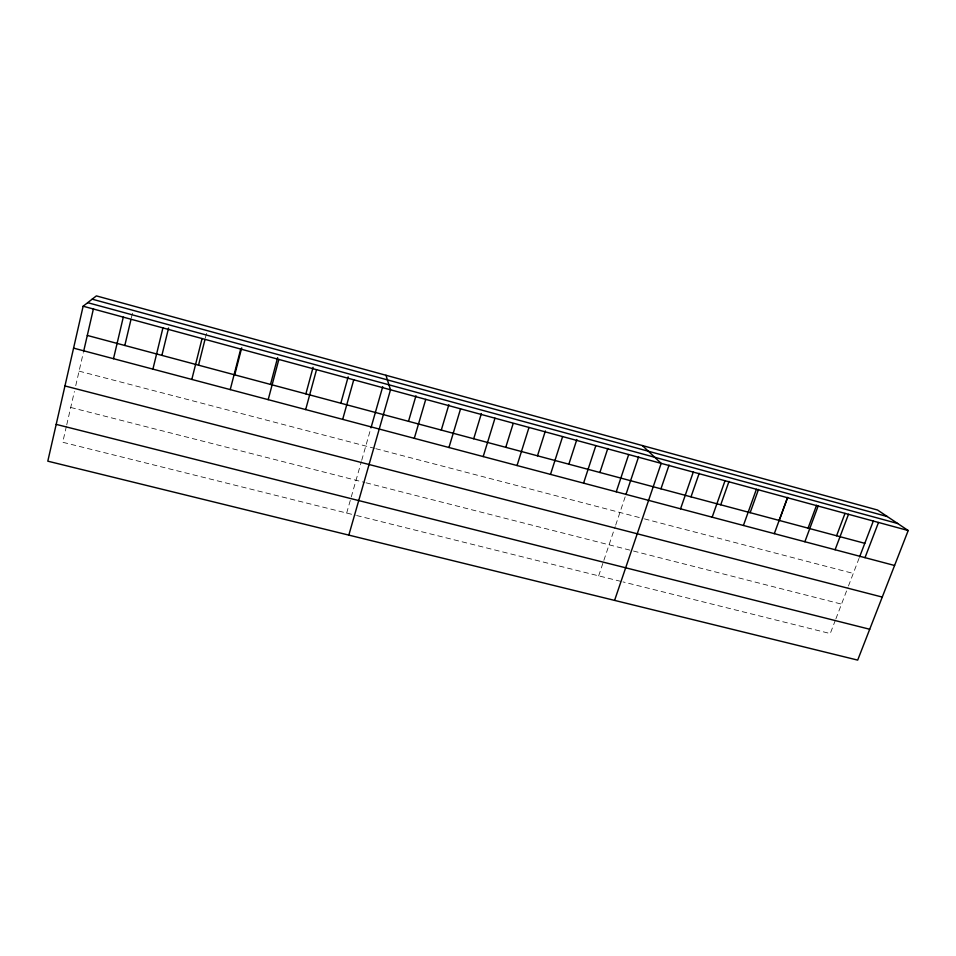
<?xml version="1.0" encoding="UTF-8"?>
<svg xmlns="http://www.w3.org/2000/svg" width="956" height="956" viewBox="0 0 956 956"><rect width="100%" height="100%" fill="white"/><g stroke="black" fill="none" stroke-linecap="round" stroke-linejoin="round"><path stroke-width="0.72" stroke-dasharray="4.78 3.58" d="M66.394 426.316L62.726 442.27L355.202 515.165M66.729 424.87L74.401 391.482M75.739 385.674L83.351 352.573M131.366 317.858L132.753 312.05M205.361 337.994L206.807 332.27M346.681 513.037L361.308 461.736M361.715 460.302L370.57 429.256M598.671 575.847L603.403 561.746M603.869 560.336L615.21 526.529M615.688 525.131L625.487 495.889M835.377 620.181L830.25 633.565L622.965 581.905M835.891 618.843L847.924 587.378M848.462 585.992L859.026 558.376M356.624 515.523L621.531 581.547M70.732 407.471L364.595 482.445M366.029 482.804L632.035 550.668M633.47 551.038L841.519 604.12M79.085 371.143L374.394 448.304M375.828 448.687L642.982 518.487M644.416 518.869L853.266 573.433"/><path stroke-width="1.43" d="M83.136 306.219L47.8 461.174L857.687 660.106L908.2 530.532L877.536 510.014L96.389 295.894L83.136 306.219L908.2 530.532M83.686 351.151L93.473 308.597M113.501 358.703L123.288 317.141M124.818 345.475L131.02 319.316M152.912 369.135L162.926 327.908M161.899 355.381L168.591 327.992M191.821 379.436L202.063 338.555M198.537 365.18L205.002 339.428M230.241 389.606L240.709 349.06M234.734 374.86L241.701 347.888M270.512 384.42L277.61 357.652M268.194 399.656L278.853 359.432M305.872 393.872L313.09 367.307M305.669 409.574L316.532 369.673M340.826 403.217L348.163 376.855M342.678 419.373L353.744 379.795M370.976 427.858L382.711 386.714M348.82 535.109L390.502 389.785L385.973 375.266M408.511 421.321L415.968 395.76M414.295 438.338L425.743 399.369M441.29 430.08L448.866 404.711M448.95 447.504L460.565 408.833M473.71 438.756L481.382 413.554M483.198 456.574L494.981 418.19M505.772 447.324L513.121 423.699M517.041 465.536L528.991 427.44M537.487 455.809L545.362 430.965M550.501 474.391L562.618 436.581M568.856 464.186L576.838 439.521M583.566 483.15L595.851 445.615M599.89 472.491L607.813 448.424M616.262 491.802L628.69 454.542M625.953 494.503L638.608 456.801M614.588 600.392L661.17 463.373L642.372 445.556M660.955 488.815L669.069 465.082M680.553 508.819L693.279 472.097M691.009 496.845L699.195 473.28M712.16 517.196L725.018 480.737M720.74 504.792L729.01 481.382M743.41 525.465L756.399 489.269M750.149 512.667L758.514 489.412M774.312 533.651L787.445 497.706M779.26 520.446L787.696 497.347M808.071 528.142L816.591 505.198M804.868 541.741L818.133 506.047M836.584 535.766L844.996 513.42M835.102 549.736L848.486 514.304M859.552 557.001L873.294 521.116M865.001 557.659L878.504 522.466M56.189 424.38L869.721 629.251M64.96 385.949L882.257 597.082M73.588 348.127L894.577 565.486M87.295 335.437L864.798 543.319M92.194 299.168L887.299 516.551M87.689 302.67L897.72 523.518"/></g></svg>
